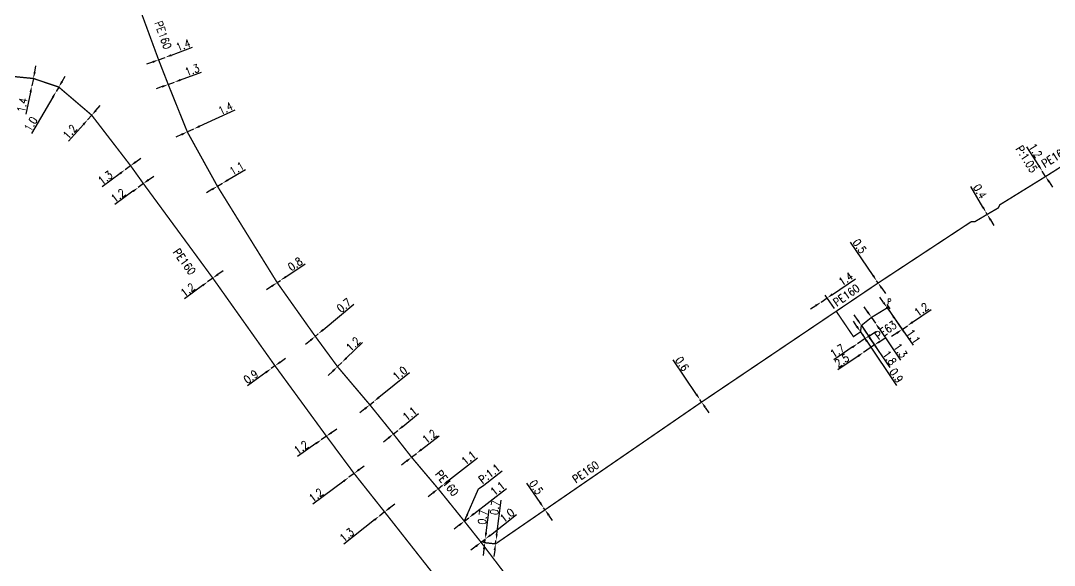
# Model space of a CAD drawing. Header units: millimetres. Extents: x 160996 to 162003, y 120996 to 122000.
# Drawn here: x 161220.3 to 161414, y 121344.9 to 121447 of the extents above; entities that cross this region are included whole.
import ezdxf
from ezdxf.enums import TextEntityAlignment as Align

# ---------------------------------------------------------------- set-up
doc = ezdxf.new("R2010")
doc.units = ezdxf.units.MM
doc.header["$PDMODE"] = 34
doc.linetypes.add('L_25_PE', pattern=[2000, 1000, 1000])
doc.layers.get('0').update_dxf_attribs({"linetype": 'CONTINUOUS'})
doc.layers.get('Defpoints').update_dxf_attribs({"linetype": 'CONTINUOUS'})
for name, color, linetype in [('L_150', 1, 'CONTINUOUS'), ('L_300', 7, 'CONTINUOUS'), ('L_340', 7, 'CONTINUOUS')]:
    doc.layers.add(name, color=color, linetype=linetype)
doc.styles.add('G_ROMANS', font='ROMANS.SHX', dxfattribs={"width": 0.75})
doc.styles.get("Standard").update_dxf_attribs({"font": 'romans.shx', "width": 0.85})
doc.dimstyles.get("Standard").update_dxf_attribs({"dimtxt": 1.5, "dimasz": 1.2, "dimexe": 0.625, "dimexo": 0.625, "dimgap": 0.25, "dimtad": 1, "dimdec": 1, "dimzin": 0, "dimdsep": 46, "dimtxsty": 'Standard', "dimcen": -0.5, "dimadec": 0, "dimazin": 0, "dimtfac": 1, "dimtdec": 1, "dimtmove": 0, "dimatfit": 3, "dimfxl": 0, "dimtolj": 1, "dimtzin": 0, "dimarcsym": 0})

# ---------------------------------------------------------------- blocks, each defined once
blk = doc.blocks.new('L_340_07')
at = {"color": 0, "linetype": 'Continuous', "const_width": 0.25, "flags": 128}
blk.add_lwpolyline([(0, 0), (0.35, 0)], dxfattribs=at)
at = {"color": 0, "linetype": 'Continuous', "flags": 128}
blk.add_lwpolyline([(0.35, -0.5), (0.35, 0.5)], dxfattribs=at)
at = {"color": 0, "linetype": 'Continuous', "width": 0.75, "flags": 3}
for tag, p in [('DEF_LEG', (0.72, -3.47)), ('DEF_COUP', (0.72, -5.97)), ('DEF_TYPE', (0.72, -8.47))]:
    blk.add_attdef(tag, text='', height=1.2, dxfattribs=at).set_placement(p, align=Align.MIDDLE)
blk = doc.blocks.new('*D1214')
at = {"layer": 'Defpoints', "color": 0, "linetype": 'Continuous', "transparency": 16777216}
for p in [(161411.72, 121418.84), (161411.72, 121418.84), (161412.36, 121417.82)]:
    blk.add_point(p, dxfattribs=at)
at = {"layer": 'L_150', "color": 0, "linetype": 'Continuous', "lineweight": -2, "transparency": 16777216}
for p, q in [((161411.07, 121419.85), (161408.83, 121423.39)), ((161412.36, 121417.82), (161411.72, 121418.84)), ((161412.24, 121419.17), (161412.24, 121419.17)), ((161412.89, 121418.16), (161412.89, 121418.16)), ((161413, 121416.81), (161413.64, 121415.8))]:
    blk.add_line(p, q, dxfattribs=at)
at = {"layer": 'L_150', "color": 0, "linetype": 'Continuous', "transparency": 16777216}
for points in [[(161411.24, 121419.96), (161410.9, 121419.74), (161411.72, 121418.84)], [(161413.17, 121416.92), (161412.83, 121416.7), (161412.36, 121417.82)]]:
    blk.add_solid(points, dxfattribs=at)
at = {"layer": 'L_150', "color": 0, "linetype": 'Continuous', "transparency": 16777216, "insert": (161410.47, 121422.66), "char_height": 1.5, "attachment_point": 5, "rotation": 302.3832}
blk.add_mtext('\\A1;1.2', dxfattribs=at)
blk = doc.blocks.new('*D1420')
at = {"layer": 'Defpoints', "color": 0, "linetype": 'Continuous', "transparency": 16777216}
for p in [(161247.38, 121440.15), (161247.38, 121440.15), (161246.12, 121439.68)]:
    blk.add_point(p, dxfattribs=at)
at = {"layer": 'L_150', "color": 0, "linetype": 'Continuous', "lineweight": -2, "transparency": 16777216}
for p, q in [((161248.51, 121440.56), (161252.5, 121442.03)), ((161246.12, 121439.68), (161247.38, 121440.15)), ((161244.99, 121439.27), (161243.86, 121438.85))]:
    blk.add_line(p, q, dxfattribs=at)
at = {"layer": 'L_150', "color": 0, "linetype": 'Continuous', "transparency": 16777216}
for points in [[(161248.44, 121440.75), (161248.58, 121440.38), (161247.38, 121440.15)], [(161244.92, 121439.46), (161245.06, 121439.08), (161246.12, 121439.68)]]:
    blk.add_solid(points, dxfattribs=at)
at = {"layer": 'L_150', "color": 0, "linetype": 'Continuous', "transparency": 16777216, "insert": (161250.72, 121442.44), "char_height": 1.5, "attachment_point": 5, "rotation": 20.1958}
blk.add_mtext('\\A1;1.4', dxfattribs=at)
blk = doc.blocks.new('*D1421')
at = {"layer": 'Defpoints', "color": 0, "linetype": 'Continuous', "transparency": 16777216}
for p in [(161247.92, 121435.07), (161249.09, 121435.5), (161249.09, 121435.5)]:
    blk.add_point(p, dxfattribs=at)
at = {"layer": 'L_150', "color": 0, "linetype": 'Continuous', "lineweight": -2, "transparency": 16777216}
for p, q in [((161250.22, 121435.92), (161254.15, 121437.36)), ((161246.79, 121434.66), (161245.67, 121434.24)), ((161247.92, 121435.07), (161249.09, 121435.5))]:
    blk.add_line(p, q, dxfattribs=at)
at = {"layer": 'L_150', "color": 0, "linetype": 'Continuous', "transparency": 16777216}
for points in [[(161250.15, 121436.1), (161250.29, 121435.73), (161249.09, 121435.5)], [(161246.72, 121434.84), (161246.86, 121434.47), (161247.92, 121435.07)]]:
    blk.add_solid(points, dxfattribs=at)
at = {"layer": 'L_150', "color": 0, "linetype": 'Continuous', "transparency": 16777216, "insert": (161252.4, 121437.78), "char_height": 1.5, "attachment_point": 5, "rotation": 20.1958}
blk.add_mtext('\\A1;1.3', dxfattribs=at)
blk = doc.blocks.new('*D1422')
at = {"layer": 'Defpoints', "color": 0, "linetype": 'Continuous', "transparency": 16777216}
for p in [(161252.73, 121426.74), (161252.73, 121426.74), (161251.5, 121426.18)]:
    blk.add_point(p, dxfattribs=at)
at = {"layer": 'L_150', "color": 0, "linetype": 'Continuous', "lineweight": -2, "transparency": 16777216}
for p, q in [((161253.81, 121427.25), (161260.44, 121430.31)), ((161251.5, 121426.18), (161252.73, 121426.74)), ((161250.41, 121425.67), (161249.32, 121425.17))]:
    blk.add_line(p, q, dxfattribs=at)
at = {"layer": 'L_150', "color": 0, "linetype": 'Continuous', "transparency": 16777216}
for points in [[(161253.73, 121427.43), (161253.9, 121427.07), (161252.73, 121426.74)], [(161250.33, 121425.85), (161250.5, 121425.49), (161251.5, 121426.18)]]:
    blk.add_solid(points, dxfattribs=at)
at = {"layer": 'L_150', "color": 0, "linetype": 'Continuous', "transparency": 16777216, "insert": (161258.64, 121430.58), "char_height": 1.5, "attachment_point": 5, "rotation": 24.8232}
blk.add_mtext('\\A1;1.4', dxfattribs=at)
blk = doc.blocks.new('*D1423')
at = {"layer": 'Defpoints', "color": 0, "linetype": 'Continuous', "transparency": 16777216}
for p in [(161257.14, 121415.99), (161258.08, 121416.55), (161258.08, 121416.55)]:
    blk.add_point(p, dxfattribs=at)
at = {"layer": 'L_150', "color": 0, "linetype": 'Continuous', "lineweight": -2, "transparency": 16777216}
for p, q in [((161259.11, 121417.17), (161262.4, 121419.13)), ((161256.11, 121415.37), (161255.08, 121414.76)), ((161257.14, 121415.99), (161258.08, 121416.55))]:
    blk.add_line(p, q, dxfattribs=at)
at = {"layer": 'L_150', "color": 0, "linetype": 'Continuous', "transparency": 16777216}
for points in [[(161259.01, 121417.34), (161259.22, 121417), (161258.08, 121416.55)], [(161256.01, 121415.55), (161256.21, 121415.2), (161257.14, 121415.99)]]:
    blk.add_solid(points, dxfattribs=at)
at = {"layer": 'L_150', "color": 0, "linetype": 'Continuous', "transparency": 16777216, "insert": (161260.76, 121419.32), "char_height": 1.5, "attachment_point": 5, "rotation": 30.869}
blk.add_mtext('\\A1;1.1', dxfattribs=at)
blk = doc.blocks.new('*D1424')
at = {"layer": 'Defpoints', "color": 0, "linetype": 'Continuous', "transparency": 16777216}
for p in [(161268.34, 121397.93), (161268.96, 121398.35), (161268.96, 121398.35)]:
    blk.add_point(p, dxfattribs=at)
at = {"layer": 'L_150', "color": 0, "linetype": 'Continuous', "lineweight": -2, "transparency": 16777216}
for p, q in [((161269.96, 121399.02), (161273.58, 121401.47)), ((161268.34, 121397.93), (161268.96, 121398.35)), ((161267.35, 121397.26), (161266.35, 121396.59))]:
    blk.add_line(p, q, dxfattribs=at)
at = {"layer": 'L_150', "color": 0, "linetype": 'Continuous', "transparency": 16777216}
for points in [[(161267.24, 121397.43), (161267.46, 121397.1), (161268.34, 121397.93)], [(161269.85, 121399.19), (161270.07, 121398.86), (161268.96, 121398.35)]]:
    blk.add_solid(points, dxfattribs=at)
at = {"layer": 'L_150', "color": 0, "linetype": 'Continuous', "transparency": 16777216, "insert": (161271.71, 121401.41), "char_height": 1.5, "attachment_point": 5, "rotation": 34.0264}
blk.add_mtext('\\A1;0.8', dxfattribs=at)
blk = doc.blocks.new('*D1425')
at = {"layer": 'Defpoints', "color": 0, "linetype": 'Continuous', "transparency": 16777216}
for p in [(161275.48, 121387.86), (161276.02, 121388.31), (161276.02, 121388.31)]:
    blk.add_point(p, dxfattribs=at)
at = {"layer": 'L_150', "color": 0, "linetype": 'Continuous', "lineweight": -2, "transparency": 16777216}
for p, q in [((161276.94, 121389.08), (161282.73, 121393.92)), ((161275.48, 121387.86), (161276.02, 121388.31)), ((161274.56, 121387.09), (161273.64, 121386.33))]:
    blk.add_line(p, q, dxfattribs=at)
at = {"layer": 'L_150', "color": 0, "linetype": 'Continuous', "transparency": 16777216}
for points in [[(161274.44, 121387.25), (161274.69, 121386.94), (161275.48, 121387.86)], [(161276.81, 121389.24), (161277.07, 121388.93), (161276.02, 121388.31)]]:
    blk.add_solid(points, dxfattribs=at)
at = {"layer": 'L_150', "color": 0, "linetype": 'Continuous', "transparency": 16777216, "insert": (161280.87, 121393.67), "char_height": 1.5, "attachment_point": 5, "rotation": 39.8688}
blk.add_mtext('\\A1;0.7', dxfattribs=at)
blk = doc.blocks.new('*D1426')
at = {"layer": 'Defpoints', "color": 0, "linetype": 'Continuous', "transparency": 16777216}
for p in [(161279.64, 121382.19), (161280.47, 121382.98), (161280.47, 121382.98)]:
    blk.add_point(p, dxfattribs=at)
at = {"layer": 'L_150', "color": 0, "linetype": 'Continuous', "lineweight": -2, "transparency": 16777216}
for p, q in [((161281.34, 121383.82), (161284.35, 121386.73)), ((161279.64, 121382.19), (161280.47, 121382.98)), ((161278.78, 121381.35), (161277.92, 121380.52))]:
    blk.add_line(p, q, dxfattribs=at)
at = {"layer": 'L_150', "color": 0, "linetype": 'Continuous', "transparency": 16777216}
for points in [[(161281.2, 121383.96), (161281.47, 121383.67), (161280.47, 121382.98)], [(161278.64, 121381.5), (161278.92, 121381.21), (161279.64, 121382.19)]]:
    blk.add_solid(points, dxfattribs=at)
at = {"layer": 'L_150', "color": 0, "linetype": 'Continuous', "transparency": 16777216, "insert": (161282.58, 121386.41), "char_height": 1.5, "attachment_point": 5, "rotation": 43.9861}
blk.add_mtext('\\A1;1.2', dxfattribs=at)
blk = doc.blocks.new('*D1427')
at = {"layer": 'Defpoints', "color": 0, "linetype": 'Continuous', "transparency": 16777216}
for p in [(161285.7, 121375.03), (161286.48, 121375.67), (161286.48, 121375.67)]:
    blk.add_point(p, dxfattribs=at)
at = {"layer": 'L_150', "color": 0, "linetype": 'Continuous', "lineweight": -2, "transparency": 16777216}
for p, q in [((161287.41, 121376.43), (161293.13, 121381.11)), ((161284.78, 121374.27), (161283.85, 121373.51)), ((161285.7, 121375.03), (161286.48, 121375.67)), ((161286.1, 121374.55), (161286.1, 121374.55)), ((161286.87, 121375.18), (161286.87, 121375.18))]:
    blk.add_line(p, q, dxfattribs=at)
at = {"layer": 'L_150', "color": 0, "linetype": 'Continuous', "transparency": 16777216}
for points in [[(161287.28, 121376.58), (161287.53, 121376.27), (161286.48, 121375.67)], [(161284.65, 121374.43), (161284.9, 121374.12), (161285.7, 121375.03)]]:
    blk.add_solid(points, dxfattribs=at)
at = {"layer": 'L_150', "color": 0, "linetype": 'Continuous', "transparency": 16777216, "insert": (161291.34, 121380.93), "char_height": 1.5, "attachment_point": 5, "rotation": 39.2883}
blk.add_mtext('\\A1;1.0', dxfattribs=at)
blk = doc.blocks.new('*D1428')
at = {"layer": 'Defpoints', "color": 0, "linetype": 'Continuous', "transparency": 16777216}
for p in [(161290.93, 121370.22), (161290.93, 121370.22), (161290.12, 121369.56)]:
    blk.add_point(p, dxfattribs=at)
at = {"layer": 'L_150', "color": 0, "linetype": 'Continuous', "lineweight": -2, "transparency": 16777216}
for p, q in [((161291.87, 121370.97), (161294.84, 121373.39)), ((161290.12, 121369.56), (161290.93, 121370.22)), ((161289.19, 121368.8), (161288.26, 121368.04))]:
    blk.add_line(p, q, dxfattribs=at)
at = {"layer": 'L_150', "color": 0, "linetype": 'Continuous', "transparency": 16777216}
for points in [[(161291.74, 121371.13), (161291.99, 121370.82), (161290.93, 121370.22)], [(161289.06, 121368.96), (161289.31, 121368.64), (161290.12, 121369.56)]]:
    blk.add_solid(points, dxfattribs=at)
at = {"layer": 'L_150', "color": 0, "linetype": 'Continuous', "transparency": 16777216, "insert": (161293.19, 121373.33), "char_height": 1.5, "attachment_point": 5, "rotation": 39.0685}
blk.add_mtext('\\A1;1.1', dxfattribs=at)
blk = doc.blocks.new('*D1429')
at = {"layer": 'Defpoints', "color": 0, "linetype": 'Continuous', "transparency": 16777216}
for p in [(161293.53, 121365.2), (161294.44, 121365.91), (161294.44, 121365.91)]:
    blk.add_point(p, dxfattribs=at)
at = {"layer": 'L_150', "color": 0, "linetype": 'Continuous', "lineweight": -2, "transparency": 16777216}
for p, q in [((161295.38, 121366.65), (161298.68, 121369.23)), ((161292.58, 121364.46), (161291.64, 121363.72)), ((161293.53, 121365.2), (161294.44, 121365.91))]:
    blk.add_line(p, q, dxfattribs=at)
at = {"layer": 'L_150', "color": 0, "linetype": 'Continuous', "transparency": 16777216}
for points in [[(161295.26, 121366.8), (161295.5, 121366.49), (161294.44, 121365.91)], [(161292.46, 121364.62), (161292.71, 121364.3), (161293.53, 121365.2)]]:
    blk.add_solid(points, dxfattribs=at)
at = {"layer": 'L_150', "color": 0, "linetype": 'Continuous', "transparency": 16777216, "insert": (161296.89, 121369.09), "char_height": 1.5, "attachment_point": 5, "rotation": 38.0331}
blk.add_mtext('\\A1;1.2', dxfattribs=at)
blk = doc.blocks.new('*D1430')
at = {"layer": 'Defpoints', "color": 0, "linetype": 'Continuous', "transparency": 16777216}
for p in [(161298.52, 121359.29), (161299.34, 121359.95), (161299.34, 121359.95)]:
    blk.add_point(p, dxfattribs=at)
at = {"layer": 'L_150', "color": 0, "linetype": 'Continuous', "lineweight": -2, "transparency": 16777216}
for p, q in [((161300.29, 121360.69), (161305.86, 121365.09)), ((161297.58, 121358.55), (161296.64, 121357.81)), ((161298.52, 121359.29), (161299.34, 121359.95))]:
    blk.add_line(p, q, dxfattribs=at)
at = {"layer": 'L_150', "color": 0, "linetype": 'Continuous', "transparency": 16777216}
for points in [[(161300.16, 121360.85), (161300.41, 121360.53), (161299.34, 121359.95)], [(161297.45, 121358.71), (161297.7, 121358.39), (161298.52, 121359.29)]]:
    blk.add_solid(points, dxfattribs=at)
at = {"layer": 'L_150', "color": 0, "linetype": 'Continuous', "transparency": 16777216, "insert": (161304.21, 121365.06), "char_height": 1.5, "attachment_point": 5, "rotation": 38.3094}
blk.add_mtext('\\A1;1.1', dxfattribs=at)
blk = doc.blocks.new('*D1431')
at = {"layer": 'Defpoints', "color": 0, "linetype": 'Continuous', "transparency": 16777216}
for p in [(161303.42, 121353.21), (161304.25, 121353.85), (161304.25, 121353.85)]:
    blk.add_point(p, dxfattribs=at)
at = {"layer": 'L_150', "color": 0, "linetype": 'Continuous', "lineweight": -2, "transparency": 16777216}
for p, q in [((161305.19, 121354.59), (161311.3, 121359.34)), ((161303.03, 121353.7), (161303.03, 121353.7)), ((161303.42, 121353.21), (161304.25, 121353.85)), ((161303.86, 121354.35), (161303.86, 121354.35)), ((161302.47, 121352.47), (161301.52, 121351.74))]:
    blk.add_line(p, q, dxfattribs=at)
at = {"layer": 'L_150', "color": 0, "linetype": 'Continuous', "transparency": 16777216}
for points in [[(161305.07, 121354.75), (161305.32, 121354.43), (161304.25, 121353.85)], [(161302.35, 121352.63), (161302.59, 121352.32), (161303.42, 121353.21)]]:
    blk.add_solid(points, dxfattribs=at)
at = {"layer": 'L_150', "color": 0, "linetype": 'Continuous', "transparency": 16777216, "insert": (161309.65, 121359.32), "char_height": 1.5, "attachment_point": 5, "rotation": 37.8591}
blk.add_mtext('\\A1;1.1', dxfattribs=at)
blk = doc.blocks.new('*D1432')
at = {"layer": 'Defpoints', "color": 0, "linetype": 'Continuous', "transparency": 16777216}
for p in [(161306.55, 121349.26), (161307.34, 121349.87), (161307.34, 121349.87)]:
    blk.add_point(p, dxfattribs=at)
at = {"layer": 'L_150', "color": 0, "linetype": 'Continuous', "lineweight": -2, "transparency": 16777216}
for p, q in [((161308.29, 121350.61), (161313.22, 121354.44)), ((161306.55, 121349.26), (161307.34, 121349.87)), ((161305.61, 121348.52), (161304.66, 121347.78)), ((161306.94, 121348.76), (161306.94, 121348.76))]:
    blk.add_line(p, q, dxfattribs=at)
at = {"layer": 'L_150', "color": 0, "linetype": 'Continuous', "transparency": 16777216}
for points in [[(161305.48, 121348.68), (161305.73, 121348.36), (161306.55, 121349.26)], [(161308.17, 121350.76), (161308.41, 121350.45), (161307.34, 121349.87)]]:
    blk.add_solid(points, dxfattribs=at)
at = {"layer": 'L_150', "color": 0, "linetype": 'Continuous', "transparency": 16777216, "insert": (161311.43, 121354.31), "char_height": 1.5, "attachment_point": 5, "rotation": 37.8591}
blk.add_mtext('\\A1;1.0', dxfattribs=at)
blk = doc.blocks.new('*D1433')
at = {"layer": 'Defpoints', "color": 0, "linetype": 'Continuous', "transparency": 16777216}
for p in [(161307.25, 121349.18), (161307.34, 121349.87), (161307.34, 121349.87)]:
    blk.add_point(p, dxfattribs=at)
at = {"layer": 'L_150', "color": 0, "linetype": 'Continuous', "lineweight": -2, "transparency": 16777216}
for p, q in [((161307.5, 121351.06), (161308.07, 121355.39)), ((161306.63, 121349.26), (161306.63, 121349.26)), ((161306.72, 121349.95), (161306.72, 121349.95)), ((161307.25, 121349.18), (161307.34, 121349.87)), ((161307.1, 121347.99), (161306.94, 121346.8))]:
    blk.add_line(p, q, dxfattribs=at)
at = {"layer": 'L_150', "color": 0, "linetype": 'Continuous', "transparency": 16777216}
for points in [[(161307.3, 121351.09), (161307.7, 121351.03), (161307.34, 121349.87)], [(161306.9, 121348.01), (161307.29, 121347.96), (161307.25, 121349.18)]]:
    blk.add_solid(points, dxfattribs=at)
at = {"layer": 'L_150', "color": 0, "linetype": 'Continuous', "transparency": 16777216, "insert": (161306.87, 121353.95), "char_height": 1.5, "attachment_point": 5, "rotation": 82.4772}
blk.add_mtext('\\A1;0.7', dxfattribs=at)
blk = doc.blocks.new('*D1434')
at = {"layer": 'Defpoints', "color": 0, "linetype": 'Continuous', "transparency": 16777216}
for p in [(161309.26, 121348.96), (161309.35, 121349.61), (161309.35, 121349.61)]:
    blk.add_point(p, dxfattribs=at)
at = {"layer": 'L_150', "color": 0, "linetype": 'Continuous', "lineweight": -2, "transparency": 16777216}
for p, q in [((161309.51, 121350.79), (161310.35, 121357.18)), ((161309.26, 121348.96), (161309.35, 121349.61)), ((161309.88, 121348.88), (161309.88, 121348.88)), ((161309.97, 121349.52), (161309.97, 121349.52)), ((161309.11, 121347.77), (161308.95, 121346.58))]:
    blk.add_line(p, q, dxfattribs=at)
at = {"layer": 'L_150', "color": 0, "linetype": 'Continuous', "transparency": 16777216}
for points in [[(161309.31, 121350.82), (161309.7, 121350.77), (161309.35, 121349.61)], [(161308.91, 121347.8), (161309.31, 121347.74), (161309.26, 121348.96)]]:
    blk.add_solid(points, dxfattribs=at)
at = {"layer": 'L_150', "color": 0, "linetype": 'Continuous', "transparency": 16777216, "insert": (161309.15, 121355.74), "char_height": 1.5, "attachment_point": 5, "rotation": 82.4772}
blk.add_mtext('\\A1;0.7', dxfattribs=at)
blk = doc.blocks.new('*D1435')
at = {"layer": 'Defpoints', "color": 0, "linetype": 'Continuous', "transparency": 16777216}
for p in [(161347.58, 121376), (161347.58, 121376), (161347.88, 121375.54)]:
    blk.add_point(p, dxfattribs=at)
at = {"layer": 'L_150', "color": 0, "linetype": 'Continuous', "lineweight": -2, "transparency": 16777216}
for p, q in [((161346.9, 121376.99), (161342.53, 121383.46)), ((161347.88, 121375.54), (161347.58, 121376)), ((161348.56, 121374.55), (161349.23, 121373.55))]:
    blk.add_line(p, q, dxfattribs=at)
at = {"layer": 'L_150', "color": 0, "linetype": 'Continuous', "transparency": 16777216}
for points in [[(161347.07, 121377.1), (161346.74, 121376.88), (161347.58, 121376)], [(161348.72, 121374.66), (161348.39, 121374.44), (161347.88, 121375.54)]]:
    blk.add_solid(points, dxfattribs=at)
at = {"layer": 'L_150', "color": 0, "linetype": 'Continuous', "transparency": 16777216, "insert": (161344.24, 121382.71), "char_height": 1.5, "attachment_point": 5, "rotation": 304.074}
blk.add_mtext('\\A1;0.6', dxfattribs=at)
blk = doc.blocks.new('*D1436')
at = {"layer": 'Defpoints', "color": 0, "linetype": 'Continuous', "transparency": 16777216}
for p in [(161370.26, 121394.27), (161370.26, 121394.27), (161373.11, 121392.56)]:
    blk.add_point(p, dxfattribs=at)
at = {"layer": 'L_150', "color": 0, "linetype": 'Continuous', "lineweight": -2, "transparency": 16777216}
for p, q in [((161372.41, 121395.73), (161376.72, 121398.65)), ((161372.76, 121393.08), (161371.07, 121395.58)), ((161369.27, 121393.6), (161368.27, 121392.93)), ((161370.26, 121394.27), (161371.42, 121395.06))]:
    blk.add_line(p, q, dxfattribs=at)
at = {"layer": 'L_150', "color": 0, "linetype": 'Continuous', "transparency": 16777216}
for points in [[(161372.3, 121395.9), (161372.53, 121395.57), (161371.42, 121395.06)], [(161369.15, 121393.77), (161369.38, 121393.44), (161370.26, 121394.27)]]:
    blk.add_solid(points, dxfattribs=at)
at = {"layer": 'L_150', "color": 0, "linetype": 'Continuous', "transparency": 16777216, "insert": (161374.89, 121398.62), "char_height": 1.5, "attachment_point": 5, "rotation": 34.1118}
blk.add_mtext('\\A1;1.4', dxfattribs=at)
blk = doc.blocks.new('*D1437')
at = {"layer": 'Defpoints', "color": 0, "linetype": 'Continuous', "transparency": 16777216}
for p in [(161380.69, 121398.27), (161380.69, 121398.27), (161380.97, 121397.86)]:
    blk.add_point(p, dxfattribs=at)
at = {"layer": 'L_150', "color": 0, "linetype": 'Continuous', "lineweight": -2, "transparency": 16777216}
for p, q in [((161380.01, 121399.27), (161375.78, 121405.51)), ((161380.97, 121397.86), (161380.69, 121398.27)), ((161381.21, 121398.62), (161381.21, 121398.62)), ((161381.49, 121398.21), (161381.49, 121398.21)), ((161381.64, 121396.87), (161382.32, 121395.87))]:
    blk.add_line(p, q, dxfattribs=at)
at = {"layer": 'L_150', "color": 0, "linetype": 'Continuous', "transparency": 16777216}
for points in [[(161380.18, 121399.38), (161379.85, 121399.15), (161380.69, 121398.27)], [(161381.81, 121396.98), (161381.48, 121396.75), (161380.97, 121397.86)]]:
    blk.add_solid(points, dxfattribs=at)
at = {"layer": 'L_150', "color": 0, "linetype": 'Continuous', "transparency": 16777216, "insert": (161377.5, 121404.76), "char_height": 1.5, "attachment_point": 5, "rotation": 304.138}
blk.add_mtext('\\A1;0.5', dxfattribs=at)
blk = doc.blocks.new('*D1438')
at = {"layer": 'Defpoints', "color": 0, "linetype": 'Continuous', "transparency": 16777216}
for p in [(161401.21, 121411.06), (161401.21, 121411.06), (161401.41, 121410.72)]:
    blk.add_point(p, dxfattribs=at)
at = {"layer": 'L_150', "color": 0, "linetype": 'Continuous', "lineweight": -2, "transparency": 16777216}
for p, q in [((161400.6, 121412.1), (161398.36, 121415.92)), ((161401.41, 121410.72), (161401.21, 121411.06)), ((161402.02, 121409.68), (161402.62, 121408.64))]:
    blk.add_line(p, q, dxfattribs=at)
at = {"layer": 'L_150', "color": 0, "linetype": 'Continuous', "transparency": 16777216}
for points in [[(161400.77, 121412.2), (161400.43, 121411.99), (161401.21, 121411.06)], [(161402.19, 121409.78), (161401.85, 121409.58), (161401.41, 121410.72)]]:
    blk.add_solid(points, dxfattribs=at)
at = {"layer": 'L_150', "color": 0, "linetype": 'Continuous', "transparency": 16777216, "insert": (161400.04, 121415.03), "char_height": 1.5, "attachment_point": 5, "rotation": 300.3981}
blk.add_mtext('\\A1;0.4', dxfattribs=at)
blk = doc.blocks.new('*D1439')
at = {"layer": 'Defpoints', "color": 0, "linetype": 'Continuous', "transparency": 16777216}
for p in [(161382.67, 121393.2), (161386.44, 121389.84), (161386.44, 121389.84)]:
    blk.add_point(p, dxfattribs=at)
at = {"layer": 'L_340', "color": 0, "linetype": 'Continuous', "lineweight": -2, "transparency": 16777216}
for p, q in [((161383.02, 121392.69), (161385.81, 121388.65)), ((161387.43, 121390.52), (161390.88, 121392.9)), ((161385.46, 121389.16), (161386.44, 121389.84)), ((161384.47, 121388.48), (161383.48, 121387.8))]:
    blk.add_line(p, q, dxfattribs=at)
at = {"layer": 'L_340', "color": 0, "linetype": 'Continuous', "transparency": 16777216}
for points in [[(161387.32, 121390.69), (161387.55, 121390.36), (161386.44, 121389.84)], [(161384.36, 121388.64), (161384.58, 121388.31), (161385.46, 121389.16)]]:
    blk.add_solid(points, dxfattribs=at)
at = {"layer": 'L_340', "color": 0, "linetype": 'Continuous', "transparency": 16777216, "insert": (161389.08, 121392.88), "char_height": 1.5, "attachment_point": 5, "rotation": 34.6117}
blk.add_mtext('\\A1;1.2', dxfattribs=at)
blk = doc.blocks.new('*D1440')
at = {"layer": 'Defpoints', "color": 0, "linetype": 'Continuous', "transparency": 16777216}
for p in [(161382.67, 121393.2), (161383.29, 121392.3), (161383.29, 121392.3)]:
    blk.add_point(p, dxfattribs=at)
at = {"layer": 'L_340', "color": 0, "linetype": 'Continuous', "lineweight": -2, "transparency": 16777216}
for p, q in [((161381.99, 121394.19), (161381.3, 121395.18)), ((161382.67, 121393.2), (161383.29, 121392.3)), ((161383.97, 121391.31), (161387.51, 121386.19))]:
    blk.add_line(p, q, dxfattribs=at)
at = {"layer": 'L_340', "color": 0, "linetype": 'Continuous', "transparency": 16777216}
for points in [[(161382.15, 121394.3), (161381.82, 121394.07), (161382.67, 121393.2)], [(161384.14, 121391.42), (161383.81, 121391.19), (161383.29, 121392.3)]]:
    blk.add_solid(points, dxfattribs=at)
at = {"layer": 'L_340', "color": 0, "linetype": 'Continuous', "transparency": 16777216, "insert": (161387.58, 121387.84), "char_height": 1.5, "attachment_point": 5, "rotation": 304.6117}
blk.add_mtext('\\A1;1.1', dxfattribs=at)
blk = doc.blocks.new('*D1441')
at = {"layer": 'Defpoints', "color": 0, "linetype": 'Continuous', "transparency": 16777216}
for p in [(161379.72, 121391.41), (161380.46, 121390.32), (161380.46, 121390.32)]:
    blk.add_point(p, dxfattribs=at)
at = {"layer": 'L_150', "color": 0, "linetype": 'Continuous', "lineweight": -2, "transparency": 16777216}
for p, q in [((161379.04, 121392.4), (161378.36, 121393.39)), ((161380.23, 121391.76), (161380.23, 121391.76)), ((161379.72, 121391.41), (161380.46, 121390.32)), ((161380.97, 121390.67), (161380.97, 121390.67)), ((161381.13, 121389.33), (161385.17, 121383.4))]:
    blk.add_line(p, q, dxfattribs=at)
at = {"layer": 'L_150', "color": 0, "linetype": 'Continuous', "transparency": 16777216}
for points in [[(161379.2, 121392.51), (161378.87, 121392.28), (161379.72, 121391.41)], [(161381.3, 121389.44), (161380.97, 121389.22), (161380.46, 121390.32)]]:
    blk.add_solid(points, dxfattribs=at)
at = {"layer": 'L_150', "color": 0, "linetype": 'Continuous', "transparency": 16777216, "insert": (161385.16, 121385.19), "char_height": 1.5, "attachment_point": 5, "rotation": 304.2751}
blk.add_mtext('\\A1;1.3', dxfattribs=at)
blk = doc.blocks.new('*D1442')
at = {"layer": 'Defpoints', "color": 0, "linetype": 'Continuous', "transparency": 16777216}
for p in [(161377.82, 121389.89), (161378.83, 121388.4), (161378.83, 121388.4)]:
    blk.add_point(p, dxfattribs=at)
at = {"layer": 'L_150', "color": 0, "linetype": 'Continuous', "lineweight": -2, "transparency": 16777216}
for p, q in [((161377.15, 121390.89), (161376.48, 121391.88)), ((161377.82, 121389.89), (161378.83, 121388.4)), ((161378.34, 121390.24), (161378.34, 121390.24)), ((161379.35, 121388.75), (161379.35, 121388.75)), ((161379.5, 121387.4), (161383.13, 121382.02))]:
    blk.add_line(p, q, dxfattribs=at)
at = {"layer": 'L_150', "color": 0, "linetype": 'Continuous', "transparency": 16777216}
for points in [[(161377.32, 121391), (161376.99, 121390.77), (161377.82, 121389.89)], [(161379.66, 121387.52), (161379.33, 121387.29), (161378.83, 121388.4)]]:
    blk.add_solid(points, dxfattribs=at)
at = {"layer": 'L_150', "color": 0, "linetype": 'Continuous', "transparency": 16777216, "insert": (161383.12, 121383.81), "char_height": 1.5, "attachment_point": 5, "rotation": 303.9614}
blk.add_mtext('\\A1;1.8', dxfattribs=at)
blk = doc.blocks.new('*D1443')
at = {"layer": 'Defpoints', "color": 0, "linetype": 'Continuous', "transparency": 16777216}
for p in [(161377.66, 121388.7), (161378.16, 121387.95), (161378.16, 121387.95)]:
    blk.add_point(p, dxfattribs=at)
at = {"layer": 'L_150', "color": 0, "linetype": 'Continuous', "lineweight": -2, "transparency": 16777216}
for p, q in [((161376.99, 121389.69), (161376.32, 121390.69)), ((161377.14, 121388.35), (161377.14, 121388.35)), ((161377.65, 121387.6), (161377.65, 121387.6)), ((161377.66, 121388.7), (161378.16, 121387.95)), ((161378.83, 121386.96), (161384.42, 121378.67))]:
    blk.add_line(p, q, dxfattribs=at)
at = {"layer": 'L_150', "color": 0, "linetype": 'Continuous', "transparency": 16777216}
for points in [[(161377.16, 121389.81), (161376.82, 121389.58), (161377.66, 121388.7)], [(161379, 121387.07), (161378.67, 121386.85), (161378.16, 121387.95)]]:
    blk.add_solid(points, dxfattribs=at)
at = {"layer": 'L_150', "color": 0, "linetype": 'Continuous', "transparency": 16777216, "insert": (161384.38, 121380.52), "char_height": 1.5, "attachment_point": 5, "rotation": 303.9614}
blk.add_mtext('\\A1;0.9', dxfattribs=at)
blk = doc.blocks.new('*D1444')
at = {"layer": 'Defpoints', "color": 0, "linetype": 'Continuous', "transparency": 16777216}
for p in [(161377.82, 121389.89), (161378.21, 121384.84), (161378.21, 121384.84)]:
    blk.add_point(p, dxfattribs=at)
at = {"layer": 'L_150', "color": 0, "linetype": 'Continuous', "lineweight": -2, "transparency": 16777216}
for p, q in [((161378.17, 121389.37), (161380.63, 121385.72)), ((161380.28, 121386.24), (161378.21, 121384.84)), ((161381.28, 121386.91), (161382.27, 121387.58)), ((161377.21, 121384.17), (161373.41, 121381.61))]:
    blk.add_line(p, q, dxfattribs=at)
at = {"layer": 'L_150', "color": 0, "linetype": 'Continuous', "transparency": 16777216}
for points in [[(161381.17, 121387.07), (161381.39, 121386.74), (161380.28, 121386.24)], [(161377.1, 121384.34), (161377.33, 121384), (161378.21, 121384.84)]]:
    blk.add_solid(points, dxfattribs=at)
at = {"layer": 'L_150', "color": 0, "linetype": 'Continuous', "transparency": 16777216, "insert": (161374.17, 121383.32), "char_height": 1.5, "attachment_point": 5, "rotation": 33.9614}
blk.add_mtext('\\A1;2.5', dxfattribs=at)
blk = doc.blocks.new('*D1445')
at = {"layer": 'Defpoints', "color": 0, "linetype": 'Continuous', "transparency": 16777216}
for p in [(161377.66, 121388.7), (161377.11, 121386.48), (161377.11, 121386.48)]:
    blk.add_point(p, dxfattribs=at)
at = {"layer": 'L_150', "color": 0, "linetype": 'Continuous', "lineweight": -2, "transparency": 16777216}
for p, q in [((161378.01, 121388.18), (161378.87, 121386.91)), ((161379.51, 121388.1), (161380.51, 121388.77)), ((161376.11, 121385.81), (161372.64, 121383.47)), ((161378.52, 121387.43), (161377.11, 121386.48))]:
    blk.add_line(p, q, dxfattribs=at)
at = {"layer": 'L_150', "color": 0, "linetype": 'Continuous', "transparency": 16777216}
for points in [[(161379.4, 121388.27), (161379.62, 121387.93), (161378.52, 121387.43)], [(161376, 121385.97), (161376.22, 121385.64), (161377.11, 121386.48)]]:
    blk.add_solid(points, dxfattribs=at)
at = {"layer": 'L_150', "color": 0, "linetype": 'Continuous', "transparency": 16777216, "insert": (161373.32, 121385.13), "char_height": 1.5, "attachment_point": 5, "rotation": 33.9614}
blk.add_mtext('\\A1;1.7', dxfattribs=at)
blk = doc.blocks.new('*D1458')
at = {"layer": 'Defpoints', "color": 0, "linetype": 'Continuous', "transparency": 16777216}
for p in [(161232.81, 121428.45), (161232.81, 121428.45), (161233.58, 121429.31)]:
    blk.add_point(p, dxfattribs=at)
at = {"layer": 'L_150', "color": 0, "linetype": 'Continuous', "lineweight": -2, "transparency": 16777216}
for p, q in [((161234.38, 121430.21), (161235.18, 121431.1)), ((161233.58, 121429.31), (161232.81, 121428.45)), ((161232.02, 121427.56), (161229.23, 121424.43))]:
    blk.add_line(p, q, dxfattribs=at)
at = {"layer": 'L_150', "color": 0, "linetype": 'Continuous', "transparency": 16777216}
for points in [[(161234.23, 121430.34), (161234.53, 121430.07), (161233.58, 121429.31)], [(161231.87, 121427.69), (161232.17, 121427.42), (161232.81, 121428.45)]]:
    blk.add_solid(points, dxfattribs=at)
at = {"layer": 'L_150', "color": 0, "linetype": 'Continuous', "transparency": 16777216, "insert": (161229.48, 121426.21), "char_height": 1.5, "attachment_point": 5, "rotation": 48.271}
blk.add_mtext('\\A1;1.2', dxfattribs=at)
blk = doc.blocks.new('*D1459')
at = {"layer": 'Defpoints', "color": 0, "linetype": 'Continuous', "transparency": 16777216}
for p in [(161227.41, 121434.58), (161226.91, 121433.72), (161226.91, 121433.72)]:
    blk.add_point(p, dxfattribs=at)
at = {"layer": 'L_150', "color": 0, "linetype": 'Continuous', "lineweight": -2, "transparency": 16777216}
for p, q in [((161228.02, 121435.62), (161228.63, 121436.65)), ((161226.88, 121434.9), (161226.88, 121434.9)), ((161227.41, 121434.58), (161226.91, 121433.72)), ((161226.3, 121432.69), (161222.27, 121425.86)), ((161226.37, 121434.04), (161226.37, 121434.04))]:
    blk.add_line(p, q, dxfattribs=at)
at = {"layer": 'L_150', "color": 0, "linetype": 'Continuous', "transparency": 16777216}
for points in [[(161227.85, 121435.72), (161228.2, 121435.51), (161227.41, 121434.58)], [(161226.12, 121432.79), (161226.47, 121432.59), (161226.91, 121433.72)]]:
    blk.add_solid(points, dxfattribs=at)
at = {"layer": 'L_150', "color": 0, "linetype": 'Continuous', "transparency": 16777216, "insert": (161222.17, 121427.65), "char_height": 1.5, "attachment_point": 5, "rotation": 59.475}
blk.add_mtext('\\A1;1.0', dxfattribs=at)
blk = doc.blocks.new('*D1460')
at = {"layer": 'Defpoints', "color": 0, "linetype": 'Continuous', "transparency": 16777216}
for p in [(161222.65, 121436.19), (161222.37, 121434.82), (161222.37, 121434.82)]:
    blk.add_point(p, dxfattribs=at)
at = {"layer": 'L_150', "color": 0, "linetype": 'Continuous', "lineweight": -2, "transparency": 16777216}
for p, q in [((161222.9, 121437.37), (161223.14, 121438.54)), ((161222.65, 121436.19), (161222.37, 121434.82)), ((161222.12, 121433.65), (161221.25, 121429.49))]:
    blk.add_line(p, q, dxfattribs=at)
at = {"layer": 'L_150', "color": 0, "linetype": 'Continuous', "transparency": 16777216}
for points in [[(161222.7, 121437.41), (161223.09, 121437.33), (161222.65, 121436.19)], [(161221.92, 121433.69), (161222.31, 121433.61), (161222.37, 121434.82)]]:
    blk.add_solid(points, dxfattribs=at)
at = {"layer": 'L_150', "color": 0, "linetype": 'Continuous', "transparency": 16777216, "insert": (161220.58, 121431.19), "char_height": 1.5, "attachment_point": 5, "rotation": 78.1593}
blk.add_mtext('\\A1;1.4', dxfattribs=at)
blk = doc.blocks.new('*D1464')
at = {"layer": 'Defpoints', "color": 0, "linetype": 'Continuous', "transparency": 16777216}
for p in [(161239.86, 121419.09), (161239.86, 121419.09), (161240.87, 121419.84)]:
    blk.add_point(p, dxfattribs=at)
at = {"layer": 'L_150', "color": 0, "linetype": 'Continuous', "lineweight": -2, "transparency": 16777216}
for p, q in [((161241.83, 121420.55), (161242.8, 121421.26)), ((161240.87, 121419.84), (161239.86, 121419.09)), ((161238.89, 121418.38), (161235.53, 121415.89))]:
    blk.add_line(p, q, dxfattribs=at)
at = {"layer": 'L_150', "color": 0, "linetype": 'Continuous', "transparency": 16777216}
for points in [[(161241.71, 121420.71), (161241.95, 121420.39), (161240.87, 121419.84)], [(161238.78, 121418.54), (161239.01, 121418.22), (161239.86, 121419.09)]]:
    blk.add_solid(points, dxfattribs=at)
at = {"layer": 'L_150', "color": 0, "linetype": 'Continuous', "transparency": 16777216, "insert": (161236.13, 121417.58), "char_height": 1.5, "attachment_point": 5, "rotation": 36.4565}
blk.add_mtext('\\A1;1.3', dxfattribs=at)
blk = doc.blocks.new('*D1465')
at = {"layer": 'Defpoints', "color": 0, "linetype": 'Continuous', "transparency": 16777216}
for p in [(161267.2, 121381.81), (161267.2, 121381.81), (161267.93, 121382.34)]:
    blk.add_point(p, dxfattribs=at)
at = {"layer": 'L_150', "color": 0, "linetype": 'Continuous', "lineweight": -2, "transparency": 16777216}
for p, q in [((161268.9, 121383.05), (161269.87, 121383.76)), ((161267.93, 121382.34), (161267.2, 121381.81)), ((161266.24, 121381.1), (161262.76, 121378.56))]:
    blk.add_line(p, q, dxfattribs=at)
at = {"layer": 'L_150', "color": 0, "linetype": 'Continuous', "transparency": 16777216}
for points in [[(161266.12, 121381.27), (161266.35, 121380.94), (161267.2, 121381.81)], [(161268.78, 121383.21), (161269.02, 121382.89), (161267.93, 121382.34)]]:
    blk.add_solid(points, dxfattribs=at)
at = {"layer": 'L_150', "color": 0, "linetype": 'Continuous', "transparency": 16777216, "insert": (161263.42, 121380.28), "char_height": 1.5, "attachment_point": 5, "rotation": 36.1932}
blk.add_mtext('\\A1;0.9', dxfattribs=at)
blk = doc.blocks.new('*D1466')
at = {"layer": 'Defpoints', "color": 0, "linetype": 'Continuous', "transparency": 16777216}
for p in [(161255.31, 121398.07), (161255.31, 121398.07), (161256.27, 121398.78)]:
    blk.add_point(p, dxfattribs=at)
at = {"layer": 'L_150', "color": 0, "linetype": 'Continuous', "lineweight": -2, "transparency": 16777216}
for p, q in [((161257.24, 121399.5), (161258.21, 121400.21)), ((161254.34, 121397.36), (161250.97, 121394.88)), ((161256.27, 121398.78), (161255.31, 121398.07))]:
    blk.add_line(p, q, dxfattribs=at)
at = {"layer": 'L_150', "color": 0, "linetype": 'Continuous', "transparency": 16777216}
for points in [[(161257.12, 121399.66), (161257.36, 121399.33), (161256.27, 121398.78)], [(161254.22, 121397.52), (161254.46, 121397.2), (161255.31, 121398.07)]]:
    blk.add_solid(points, dxfattribs=at)
at = {"layer": 'L_150', "color": 0, "linetype": 'Continuous', "transparency": 16777216, "insert": (161251.58, 121396.57), "char_height": 1.5, "attachment_point": 5, "rotation": 36.3814}
blk.add_mtext('\\A1;1.2', dxfattribs=at)
blk = doc.blocks.new('*D1467')
at = {"layer": 'Defpoints', "color": 0, "linetype": 'Continuous', "transparency": 16777216}
for p in [(161242.28, 121415.75), (161242.28, 121415.75), (161243.27, 121416.48)]:
    blk.add_point(p, dxfattribs=at)
at = {"layer": 'L_150', "color": 0, "linetype": 'Continuous', "lineweight": -2, "transparency": 16777216}
for p, q in [((161244.24, 121417.19), (161245.2, 121417.91)), ((161241.32, 121415.04), (161237.94, 121412.56)), ((161243.27, 121416.48), (161242.28, 121415.75))]:
    blk.add_line(p, q, dxfattribs=at)
at = {"layer": 'L_150', "color": 0, "linetype": 'Continuous', "transparency": 16777216}
for points in [[(161244.12, 121417.36), (161244.36, 121417.03), (161243.27, 121416.48)], [(161241.2, 121415.2), (161241.43, 121414.88), (161242.28, 121415.75)]]:
    blk.add_solid(points, dxfattribs=at)
at = {"layer": 'L_150', "color": 0, "linetype": 'Continuous', "transparency": 16777216, "insert": (161238.55, 121414.25), "char_height": 1.5, "attachment_point": 5, "rotation": 36.3814}
blk.add_mtext('\\A1;1.2', dxfattribs=at)
blk = doc.blocks.new('*D1468')
at = {"layer": 'Defpoints', "color": 0, "linetype": 'Continuous', "transparency": 16777216}
for p in [(161276.59, 121368.46), (161276.59, 121368.46), (161277.57, 121369.15)]:
    blk.add_point(p, dxfattribs=at)
at = {"layer": 'L_150', "color": 0, "linetype": 'Continuous', "lineweight": -2, "transparency": 16777216}
for p, q in [((161278.55, 121369.84), (161279.53, 121370.53)), ((161277.57, 121369.15), (161276.59, 121368.46)), ((161275.61, 121367.76), (161272.18, 121365.35))]:
    blk.add_line(p, q, dxfattribs=at)
at = {"layer": 'L_150', "color": 0, "linetype": 'Continuous', "transparency": 16777216}
for points in [[(161275.49, 121367.93), (161275.72, 121367.6), (161276.59, 121368.46)], [(161278.44, 121370), (161278.67, 121369.67), (161277.57, 121369.15)]]:
    blk.add_solid(points, dxfattribs=at)
at = {"layer": 'L_150', "color": 0, "linetype": 'Continuous', "transparency": 16777216, "insert": (161272.83, 121367.03), "char_height": 1.5, "attachment_point": 5, "rotation": 35.1458}
blk.add_mtext('\\A1;1.2', dxfattribs=at)
blk = doc.blocks.new('*D1469')
at = {"layer": 'Defpoints', "color": 0, "linetype": 'Continuous', "transparency": 16777216}
for p in [(161281.79, 121361.45), (161281.79, 121361.45), (161282.75, 121362.17)]:
    blk.add_point(p, dxfattribs=at)
at = {"layer": 'L_150', "color": 0, "linetype": 'Continuous', "lineweight": -2, "transparency": 16777216}
for p, q in [((161283.71, 121362.88), (161284.67, 121363.6)), ((161280.82, 121360.73), (161275.02, 121356.4)), ((161282.75, 121362.17), (161281.79, 121361.45))]:
    blk.add_line(p, q, dxfattribs=at)
at = {"layer": 'L_150', "color": 0, "linetype": 'Continuous', "transparency": 16777216}
for points in [[(161283.59, 121363.05), (161283.83, 121362.72), (161282.75, 121362.17)], [(161280.7, 121360.89), (161280.94, 121360.57), (161281.79, 121361.45)]]:
    blk.add_solid(points, dxfattribs=at)
at = {"layer": 'L_150', "color": 0, "linetype": 'Continuous', "transparency": 16777216, "insert": (161275.62, 121358.09), "char_height": 1.5, "attachment_point": 5, "rotation": 36.7336}
blk.add_mtext('\\A1;1.2', dxfattribs=at)
blk = doc.blocks.new('*D1470')
at = {"layer": 'Defpoints', "color": 0, "linetype": 'Continuous', "transparency": 16777216}
for p in [(161288.47, 121354.95), (161287.49, 121354.18), (161287.49, 121354.18)]:
    blk.add_point(p, dxfattribs=at)
at = {"layer": 'L_150', "color": 0, "linetype": 'Continuous', "lineweight": -2, "transparency": 16777216}
for p, q in [((161288.47, 121354.95), (161287.49, 121354.18)), ((161289.42, 121355.7), (161290.36, 121356.44)), ((161286.55, 121353.44), (161280.83, 121348.92))]:
    blk.add_line(p, q, dxfattribs=at)
at = {"layer": 'L_150', "color": 0, "linetype": 'Continuous', "transparency": 16777216}
for points in [[(161289.29, 121355.85), (161289.54, 121355.54), (161288.47, 121354.95)], [(161286.43, 121353.59), (161286.67, 121353.28), (161287.49, 121354.18)]]:
    blk.add_solid(points, dxfattribs=at)
at = {"layer": 'L_150', "color": 0, "linetype": 'Continuous', "transparency": 16777216, "insert": (161281.38, 121350.63), "char_height": 1.5, "attachment_point": 5, "rotation": 38.2517}
blk.add_mtext('\\A1;1.3', dxfattribs=at)
blk = doc.blocks.new('*D715')
at = {"layer": 'Defpoints', "color": 0, "linetype": 'Continuous', "transparency": 16777216}
for p in [(161318.28, 121355.72), (161318.28, 121355.72), (161318.54, 121355.35)]:
    blk.add_point(p, dxfattribs=at)
at = {"layer": 'L_150', "color": 0, "linetype": 'Continuous', "lineweight": -2, "transparency": 16777216}
for p, q in [((161317.61, 121356.71), (161315.15, 121360.33)), ((161318.54, 121355.35), (161318.28, 121355.72)), ((161319.21, 121354.36), (161319.88, 121353.37))]:
    blk.add_line(p, q, dxfattribs=at)
at = {"layer": 'L_150', "color": 0, "linetype": 'Continuous', "transparency": 16777216}
for points in [[(161317.77, 121356.83), (161317.44, 121356.6), (161318.28, 121355.72)], [(161319.38, 121354.47), (161319.04, 121354.25), (161318.54, 121355.35)]]:
    blk.add_solid(points, dxfattribs=at)
at = {"layer": 'L_150', "color": 0, "linetype": 'Continuous', "transparency": 16777216, "insert": (161316.87, 121359.58), "char_height": 1.5, "attachment_point": 5, "rotation": 304.2226}
blk.add_mtext('\\A1;0.5', dxfattribs=at)
blk = doc.blocks.new('L_300_12')
at = {"color": 0, "linetype": 'Continuous', "const_width": 0.248, "flags": 128}
blk.add_lwpolyline([(-0.13, 0, 1), (0.13, 0, 1)], format="xyb", close=True, dxfattribs=at)
at = {"linetype": 'Continuous', "style": 'G_ROMANS', "width": 0.75}
blk.add_attdef('P', text='', height=1, dxfattribs=at).set_placement((0, 1.33), align=Align.MIDDLE_CENTER)
at = {"color": 0, "linetype": 'Continuous', "width": 0.75, "flags": 3}
for tag, p in [('DEF_LEG', (0, -5)), ('DEF_COUP', (0, -7.5)), ('DEF_TYPE', (0, -10))]:
    blk.add_attdef(tag, text='', height=1.2, dxfattribs=at).set_placement(p, align=Align.MIDDLE)

msp = doc.modelspace()

# ---------------------------------------------------------------- linework, layer by layer
at = {"layer": 'L_150', "linetype": 'L_25_PE', "const_width": 0.25, "flags": 128}
for points in [[(161393.12, 121233.97), (161391.41, 121236.7), (161384.85, 121247.08), (161384.85, 121247.08), (161376.62, 121260.83), (161369.91, 121271.27), (161365.53, 121277.46), (161358.85, 121286.74), (161353.61, 121293.43), (161346.75, 121300.44), (161337.98, 121310.17), (161332.91, 121315.22), (161322.07, 121328.86), (161306.55, 121349.26), (161303.42, 121353.21), (161298.52, 121359.29), (161293.53, 121365.2), (161290.12, 121369.56), (161285.7, 121375.03), (161279.64, 121382.19), (161275.48, 121387.86), (161268.34, 121397.93), (161257.14, 121415.99), (161251.5, 121426.18), (161247.92, 121435.07), (161246.12, 121439.68), (161243.09, 121447.92), (161241.95, 121451.57), (161247.94, 121454.99), (161256.99, 121460.33), (161256.99, 121460.33), (161261.12, 121462.82), (161275.68, 121471.39), (161281.71, 121474.95), (161284.87, 121476.76), (161291.49, 121480.73), (161302.25, 121487.23), (161312.34, 121493.22), (161318.58, 121496.87), (161324.85, 121500.55), (161331.63, 121504.66), (161335.53, 121507.58), (161341.59, 121512.27), (161346.03, 121515.62), (161351.52, 121519.95), (161357.61, 121524.57), (161367.46, 121531.7), (161376.86, 121538.04), (161383.6, 121541.55), (161383.6, 121541.55), (161383.6, 121541.55)], [(161084.52, 121382), (161102.77, 121386.15), (161133.51, 121395.67), (161148.18, 121402.08), (161173, 121414.88), (161195.34, 121426.64), (161209.42, 121434.07), (161211.19, 121435.04), (161211.76, 121435.36), (161217.67, 121436.68), (161222.65, 121436.19), (161227.41, 121434.58), (161233.58, 121429.31), (161240.87, 121419.84), (161243.27, 121416.48), (161256.27, 121398.78), (161267.93, 121382.34), (161277.57, 121369.15), (161282.75, 121362.17), (161288.47, 121354.95), (161298.8, 121341.81), (161302.28, 121337.47), (161312.71, 121324.41), (161320, 121315.27), (161325.1, 121308.89), (161328.34, 121304.08), (161332.28, 121298.99), (161339.21, 121288.78), (161341.91, 121284.51), (161349.06, 121273.73), (161354.36, 121264.31), (161357.04, 121259.71), (161363.53, 121248.12), (161372.17, 121230.04), (161374.37, 121224.71)], [(161423.69, 121424.77), (161421.67, 121423.73), (161412.36, 121417.82), (161403.75, 121412.5), (161403.75, 121412.5), (161403.75, 121412.5), (161403.75, 121412.5), (161403.5, 121411.94), (161401.41, 121410.72), (161399.12, 121409.37), (161398.45, 121409.37), (161380.97, 121397.86), (161347.88, 121375.54), (161318.54, 121355.35), (161309.26, 121348.96), (161307.25, 121349.18), (161306.75, 121349.41), (161306.55, 121349.26), (161306.55, 121349.26)], [(161382.67, 121393.2), (161379.72, 121391.41), (161377.82, 121389.89), (161377.66, 121388.7), (161376.34, 121387.8), (161373.11, 121392.56)]]:
    msp.add_lwpolyline(points, dxfattribs=at)

# ---------------------------------------------------------------- block references
at = {"layer": 'L_300', "ltscale": 0.5}
ref = msp.add_blockref('L_300_12', (161382.67, 121393.2), dxfattribs=dict(at, rotation=34.61166976192948))
ref.add_attrib('P', 'P', dxfattribs={"layer": '0', "linetype": 'Continuous', "height": 1, "style": 'G_ROMANS', "width": 0.75}).set_placement((161383.07, 121394.41), align=Align.MIDDLE_CENTER)
at = {"layer": 'L_340', "linetype": 'Continuous', "rotation": 34.6116698123388}
msp.add_blockref('L_340_07', (161382.67, 121393.2), dxfattribs=at)

# ---------------------------------------------------------------- texts
at = {"layer": 'L_150', "linetype": 'Continuous', "width": 0.85}
for s, rotation, p in [('PE160', 289.84, (161245.32, 121446.65)), ('P:1.05', 302.3832, (161406.68, 121423.01)), ('PE160', 32.3832, (161412.21, 121419.41)), ('PE160', 306.4277, (161248.74, 121403.6)), ('PE160', 34.94, (161373.21, 121393.4)), ('PE63', 35.086, (161381.03, 121387.13)), ('PE160', 35.026, (161324.34, 121360.25)), ('PE160', 308.9752, (161297.86, 121361.99))]:
    msp.add_text(s, height=1.5, rotation=rotation, dxfattribs=at).set_placement(p)
at = {"layer": 'L_150', "linetype": 'Continuous', "insert": (161310.34, 121362.88), "char_height": 1.5, "attachment_point": 9, "rotation": 37.8591}
msp.add_mtext('P:1.1', dxfattribs=at)

# ---------------------------------------------------------------- dimensions: what is measured, and where the dimension line sits
at = {"layer": 'L_150', "linetype": 'Continuous'}
for base, p1, p2, angle, picture, middle in [((161247.38, 121440.15), (161246.12, 121439.68), (161247.38, 121440.15), 200.1958, '*D1420', (161251.07, 121441.5)), ((161222.37, 121434.82), (161222.65, 121436.19), (161222.37, 121434.82), 78.1593, '*D1460', (161221.56, 121430.98)), ((161249.0927, 121435.5017), (161247.9196, 121435.0702), (161249.0927, 121435.5017), 200.1958, '*D1421', (161252.7479, 121436.8462)), ((161226.91, 121433.72), (161227.41, 121434.58), (161226.91, 121433.72), 59.475, '*D1459', (161223.03, 121427.14)), ((161232.8147, 121428.4512), (161233.5801, 121429.3094), (161232.8147, 121428.4512), 48.271, '*D1458', (161230.2224, 121425.5446)), ((161252.7258, 121426.7435), (161251.5005, 121426.1767), (161252.7258, 121426.7435), 204.8232, '*D1422', (161259.0563, 121429.6717)), ((161411.72, 121418.84), (161412.36, 121417.82), (161411.72, 121418.84), 302.3832, '*D1214', (161409.63, 121422.12)), ((161239.86, 121419.09), (161240.87, 121419.84), (161239.86, 121419.09), 36.4565, '*D1464', (161236.73, 121416.78)), ((161258.08, 121416.55), (161257.14, 121415.99), (161258.08, 121416.55), 210.869, '*D1423', (161261.27, 121418.46)), ((161242.28, 121415.75), (161243.27, 121416.48), (161242.28, 121415.75), 36.3814, '*D1467', (161239.15, 121413.44)), ((161401.21, 121411.06), (161401.41, 121410.72), (161401.21, 121411.06), 300.3981, '*D1438', (161399.18, 121414.52)), ((161380.69, 121398.27), (161380.97, 121397.86), (161380.69, 121398.27), 304.138, '*D1437', (161376.67, 121404.2)), ((161268.9638, 121398.3529), (161268.3422, 121397.9332), (161268.9638, 121398.3529), 214.0264, '*D1424', (161272.2671, 121400.5832)), ((161255.31, 121398.07), (161256.27, 121398.78), (161255.31, 121398.07), 36.3814, '*D1466', (161252.17, 121395.76)), ((161370.26, 121394.27), (161373.11, 121392.56), (161370.26, 121394.27), 34.1118, '*D1436', (161375.45, 121397.79)), ((161276.02, 121388.31), (161275.48, 121387.86), (161276.02, 121388.31), 219.8688, '*D1425', (161281.51, 121392.9)), ((161378.83, 121388.4), (161377.82, 121389.89), (161378.83, 121388.4), 123.9614, '*D1442', (161382.29, 121383.26)), ((161380.46, 121390.32), (161379.72, 121391.41), (161380.46, 121390.32), 124.2751, '*D1441', (161384.33, 121384.63)), ((161378.21, 121384.84), (161377.82, 121389.89), (161378.21, 121384.84), 33.9614, '*D1444', (161374.73, 121382.49)), ((161378.16, 121387.95), (161377.66, 121388.7), (161378.16, 121387.95), 123.9614, '*D1443', (161383.55, 121379.96)), ((161280.47, 121382.98), (161279.64, 121382.19), (161280.47, 121382.98), 223.9861, '*D1426', (161283.27, 121385.69)), ((161377.11, 121386.48), (161377.66, 121388.7), (161377.11, 121386.48), 33.9614, '*D1445', (161373.88, 121384.3)), ((161267.2, 121381.81), (161267.93, 121382.34), (161267.2, 121381.81), 36.1932, '*D1465', (161264.01, 121379.48)), ((161347.58, 121376), (161347.88, 121375.54), (161347.58, 121376), 304.074, '*D1435', (161343.41, 121382.15)), ((161286.48, 121375.67), (161285.7, 121375.03), (161286.48, 121375.67), 219.2883, '*D1427', (161291.97, 121380.16)), ((161290.93, 121370.22), (161290.12, 121369.56), (161290.93, 121370.22), 219.0685, '*D1428', (161293.82, 121372.56)), ((161276.59, 121368.46), (161277.57, 121369.15), (161276.59, 121368.46), 35.1458, '*D1468', (161273.4, 121366.21)), ((161294.4355, 121365.906), (161293.5297, 121365.1975), (161294.4355, 121365.906), 218.0331, '*D1429', (161297.5031, 121368.3056)), ((161299.344, 121359.9454), (161298.5201, 121359.2945), (161299.344, 121359.9454), 218.3094, '*D1430', (161304.8265, 121364.2767)), ((161281.79, 121361.45), (161282.75, 121362.17), (161281.79, 121361.45), 36.7336, '*D1469', (161276.22, 121357.29)), ((161304.25, 121353.85), (161303.42, 121353.21), (161304.25, 121353.85), 217.8591, '*D1431', (161310.27, 121358.53)), ((161318.28, 121355.72), (161318.54, 121355.35), (161318.28, 121355.72), 304.2226, '*D715', (161316.04, 121359.02)), ((161309.3492, 121349.6052), (161309.2641, 121348.9608), (161309.3492, 121349.6052), 262.4772, '*D1434', (161310.1425, 121355.6122)), ((161287.4926, 121354.1787), (161288.474224, 121354.952596), (161287.4926, 121354.1787), 38.251664, '*D1470', (161282.000931, 121349.849159)), ((161307.34, 121349.87), (161306.55, 121349.26), (161307.34, 121349.87), 217.8591, '*D1432', (161312.04, 121353.52)), ((161307.34, 121349.87), (161307.25, 121349.18), (161307.34, 121349.87), 262.4772, '*D1433', (161307.87, 121353.82))]:
    dim = msp.add_linear_dim(base=base, p1=p1, p2=p2, angle=angle, dimstyle='Standard', dxfattribs=at)
    dim.commit()
    dim.dimension.update_dxf_attribs({"geometry": picture, "text_midpoint": middle, "dimtype": 160})
at = {"layer": 'L_340', "linetype": 'Continuous'}
for base, p2, angle, picture, middle in [((161383.29, 121392.3), (161383.29, 121392.3), 124.6117, '*D1440', (161386.76, 121387.27)), ((161386.44, 121389.84), (161386.44, 121389.84), 214.6117, '*D1439', (161389.65, 121392.05))]:
    dim = msp.add_linear_dim(base=base, p1=(161382.67, 121393.2), p2=p2, angle=angle, dimstyle='Standard', dxfattribs=at)
    dim.commit()
    dim.dimension.update_dxf_attribs({"geometry": picture, "text_midpoint": middle, "dimtype": 160})

# ---------------------------------------------------------------- leaders
at = {"layer": 'L_150', "linetype": 'Continuous', "annotation_type": 0, "has_hookline": 1, "hookline_direction": 0, "text_width": 4.13, "horizontal_direction": (0.789522, 0.613722, 0)}
msp.add_leader([(161303.53, 121353.42), (161306.09, 121359.26), (161307.04, 121359.99)], dimstyle='Standard', dxfattribs=at)

doc.saveas('drawing.dxf')
